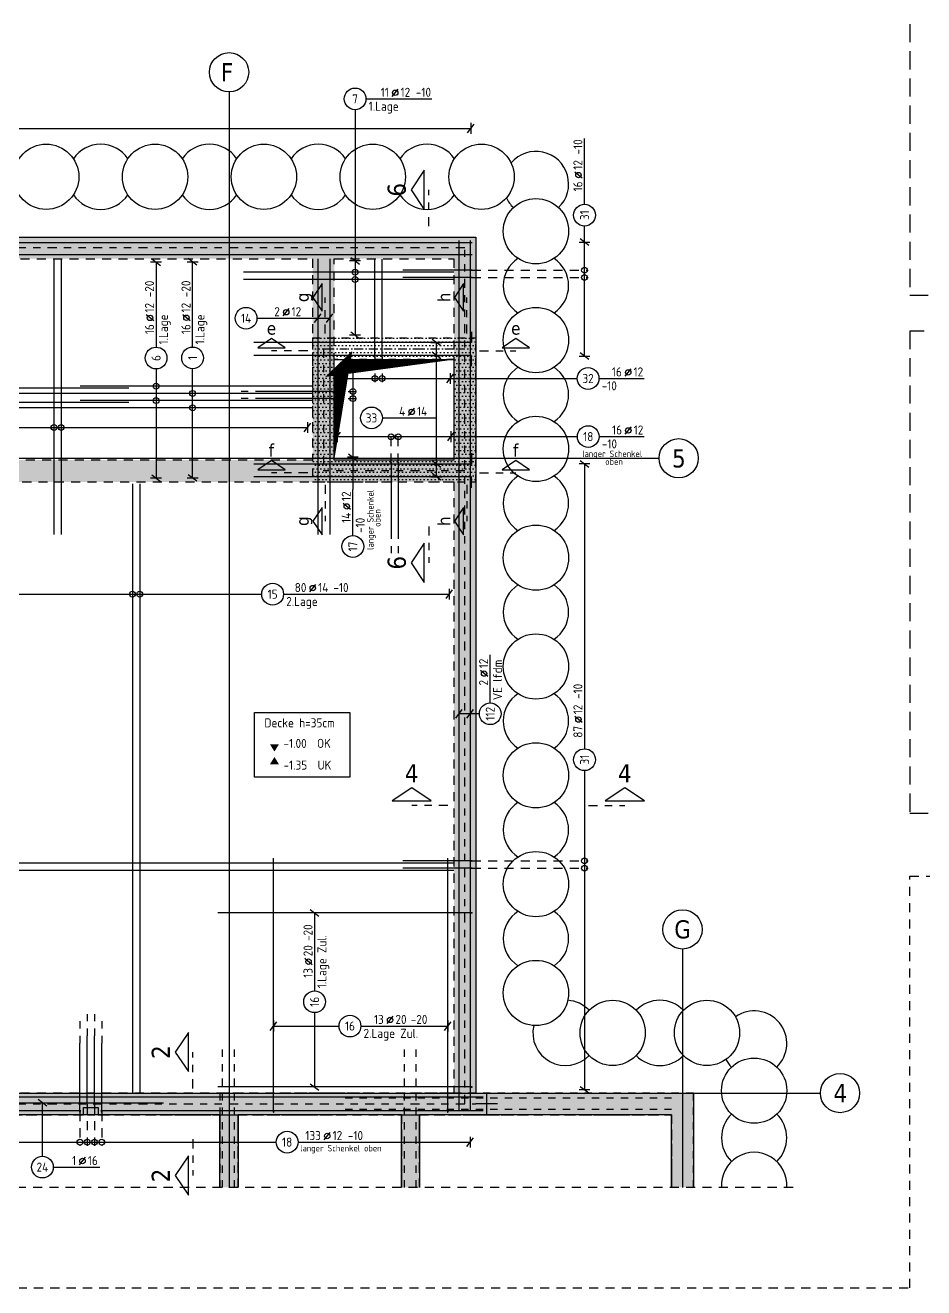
# Model space of a CAD drawing. Extents: x -14 to 117, y -15 to 42.
# Drawn here: x 32.89 to 45.27, y 6.14 to 23.54 of the extents above; entities that cross this region are included whole.
import ezdxf
from ezdxf.enums import TextEntityAlignment as Align

# ---------------------------------------------------------------- set-up
doc = ezdxf.new("R2010")
doc.units = 0
doc.header["$LTSCALE"] = 0.5
for name, pattern in [('AUSGEZOGEN', [1000.01, 1000, 0.01]), ('DASHDOTSMALL', [1.05, 0.5, -0.25, 0.05, -0.25]), ('DIVIDE2', [0.625, 0.25, -0.125, 0, -0.125, 0, -0.125]), ('DOT', [0.175, 0.05, -0.125]), ('HIDDEN', [0.375, 0.25, -0.125]), ('HIDDEN2', [0.187, 0.125, -0.062]), ('PUNKT', [0.175, 0.05, -0.125]), ('STRICHLINIE', [0.75, 0.5, -0.25]), ('STRICHPUNKT2', [0.55, 0.25, -0.125, 0.05, -0.125]), ('VERDECKT', [0.375, 0.25, -0.125])]:
    doc.linetypes.add(name, pattern=pattern)
for name, color, linetype in [('1.UG', 7, 'Continuous'), ('ACHSEN', 7, 'Continuous'), ('AFB', 7, 'Continuous'), ('AFU', 7, 'Continuous'), ('BETON', 7, 'Continuous'), ('Brüstung 1.UG', 7, 'Continuous'), ('DETAIL', 7, 'Continuous'), ('DRUEBER', 7, 'Continuous'), ('grau_dunkel', 7, 'Continuous'), ('grau_mittel', 7, 'Continuous'), ('HILFE', 7, 'Continuous'), ('koten', 7, 'Continuous'), ('OBJEKT', 7, 'Continuous'), ('RND', 7, 'Continuous'), ('SCHNITTE', 7, 'Continuous'), ('SFP_Achsen', 7, 'Continuous'), ('TEXT', 7, 'Continuous'), ('Verbau', 7, 'Continuous'), ('VERDECKT', 7, 'Continuous')]:
    doc.layers.add(name, color=color, linetype=linetype)
doc.styles.add('helv', font='tahoma.ttf')
doc.styles.add('txt', font='isocp.shx')
doc.linetypes.add('AFU_50K', pattern='A,0.15,["/",Standard,S=0.2,R=0,X=-0.01,Y=-0.1],0.07,["/",Standard,S=0.2,R=0,X=-0.01,Y=-0.1],0.15', length=0.37)
doc.linetypes.add('AFU_50M', pattern='A,0.45,["/",Standard,S=0.2,R=0,X=-0.01,Y=-0.1],0.07,["/",Standard,S=0.2,R=0,X=-0.01,Y=-0.1],0.45', length=0.97)
pattern_1 = [(0, (-75.490723, 391.220215), (0.025, 0.05), [0, -0.05])]

# ---------------------------------------------------------------- blocks, each defined once
blk = doc.blocks.new('okrd_o')
at = {"layer": 'koten', "color": 7, "linetype": 'Continuous'}
blk.add_solid([(-0.125, 0.202), (0.125, 0.202), (0, 0)], dxfattribs=at)
at = {"layer": 'koten', "style": 'txt'}
blk.add_attdef('OKRD', (0.25, 0.1), '', height=0.25, dxfattribs=at)
blk = doc.blocks.new('okrd_u')
at = {"layer": 'koten', "color": 7, "linetype": 'Continuous'}
blk.add_solid([(-0.125, -0.202), (0.125, -0.202), (0, 0)], dxfattribs=at)
at = {"layer": 'koten', "style": 'txt'}
blk.add_attdef('OKRD', (0.25, -0.35), '', height=0.25, dxfattribs=at)
blk = doc.blocks.new('SCHN-2')
at = {"layer": 'SCHNITTE', "color": 6, "linetype": 'Continuous'}
blk.add_lwpolyline([(0.378, 0.088), (0, 0.34), (-0.378, 0.088)], close=True, dxfattribs=at)
at = {"layer": 'SCHNITTE', "color": 1, "linetype": 'DASHDOTSMALL', "style": 'helv'}
blk.add_attdef('SCHN-2', text='', height=0.35, dxfattribs=at).set_placement((0, 0.45), align=Align.CENTER)
blk = doc.blocks.new('lei_gre')
at = {"layer": 'RND', "color": 7, "linetype": 'Continuous'}
for p, q in [((-0.09, -0.12), (0.09, 0.12)), ((0, 0.15), (0, -0.15))]:
    blk.add_line(p, q, dxfattribs=at)
blk = doc.blocks.new('RND_LEI')
at = {"layer": 'RND', "color": 7, "linetype": 'Continuous'}
blk.add_line((1.022, 0.066), (1.19, 0.27), dxfattribs=at)
for centre, radius in [((0, 0), 0.3), ((1.106, 0.168), 0.075)]:
    blk.add_circle(centre, radius, dxfattribs=at)
at = {"layer": 'RND', "color": 7, "linetype": 'Continuous', "style": 'txt'}
blk.add_attdef('POSL', text='', height=0.25, dxfattribs=at).set_placement((0, 0), align=Align.MIDDLE)
blk.add_attdef('ANZ', text='', height=0.25, dxfattribs=at).set_placement((0.931, 0.057), align=Align.RIGHT)
for tag, p in [('DUM', (1.253, 0.057)), ('ABSTD', (1.674, 0.057)), ('POSTXT', (0.374, -0.327))]:
    blk.add_attdef(tag, p, '', height=0.25, dxfattribs=at)
blk = doc.blocks.new('SCHN-1')
at = {"layer": 'SCHNITTE', "color": 5, "linetype": 'Continuous'}
blk.add_lwpolyline([(0.54, 0.125), (0, 0.485), (-0.54, 0.125)], close=True, dxfattribs=at)
at = {"layer": 'SCHNITTE', "color": 6, "linetype": 'Continuous', "style": 'helv'}
blk.add_attdef('SCHN-1', text='', height=0.5, dxfattribs=at).set_placement((0, 0.635), align=Align.CENTER)

msp = doc.modelspace()

# ---------------------------------------------------------------- hatches: boundary and pattern name
at = {"layer": '1.UG', "linetype": 'DOT'}
h = msp.add_hatch(dxfattribs=at)
h.set_pattern_fill('DOTS', scale=0.8, double=1)
h.set_pattern_definition(pattern_1)
h.paths.add_polyline_path([(13.3442, 8.8234), (13.0442, 8.8234), (13.0442, 8.5234), (13.3442, 8.5234)])
h.paths.add_polyline_path([(20.5442, 8.5234), (20.8442, 8.5234), (20.8442, 8.8234), (20.5442, 8.8234)])
h.paths.add_polyline_path([(28.3442, 8.8234), (28.0442, 8.8234), (28.0442, 8.5234), (28.3442, 8.5234)])
h.paths.add_polyline_path([(9.3192, 7.5234), (9.5692, 7.5234), (9.5692, 8.8234), (3.1692, 8.8234), (3.1692, 7.5234), (3.3292, 7.5234), (3.3292, 8.5234), (6.8192, 8.5234), (6.8192, 7.5234), (7.0692, 7.5234), (7.0692, 8.5234), (9.3192, 8.5234)])
h.paths.add_polyline_path([(41.7942, 7.5234), (42.0942, 7.5234), (42.0942, 8.8234), (35.5692, 8.8234), (35.5692, 7.5234), (35.8192, 7.5234), (35.8192, 8.5234), (38.0692, 8.5234), (38.0692, 7.5234), (38.3192, 7.5234), (38.3192, 8.5234), (41.7942, 8.5234)])
at = {"layer": 'Brüstung 1.UG', "linetype": 'DOT'}
h = msp.add_hatch(dxfattribs=at)
h.set_pattern_fill('DOTS', color=102, scale=0.8, double=1)
h.set_pattern_definition(pattern_1)
h.paths.add_polyline_path([(13.0442, 8.5234), (13.0442, 8.8234), (9.5692, 8.8234), (9.5692, 8.5234)])
h.paths.add_polyline_path([(20.5442, 8.5234), (20.5442, 8.8234), (13.3442, 8.8234), (13.3442, 8.5234)])
h.paths.add_polyline_path([(28.0442, 8.5234), (28.0442, 8.8234), (20.8442, 8.8234), (20.8442, 8.5234)])
h.paths.add_polyline_path([(35.5692, 8.5234), (35.5692, 8.8234), (28.3442, 8.8234), (28.3442, 8.5234)])
at = {"layer": 'DRUEBER', "linetype": 'DOT'}
h = msp.add_hatch(dxfattribs=at)
h.set_pattern_fill('DOTS', color=102, scale=0.8, double=1)
h.set_pattern_definition([(0, (-75.490723, 448.729915), (0.025, 0.05), [0, -0.05])])
h.paths.add_polyline_path([(37.1442, 19.2334), (37.1442, 18.9334), (38.7942, 18.9334), (38.7942, 19.2334)])
h.paths.add_polyline_path([(37.1442, 18.9334), (37.1442, 19.2334), (36.8442, 19.2334), (36.8442, 17.5734), (37.1442, 17.5734)])
h.paths.add_polyline_path([(39.0942, 17.2484), (39.0942, 17.5734), (38.7942, 17.5734), (38.7942, 17.5484), (37.1442, 17.5484), (37.1442, 17.5734), (36.8442, 17.5734), (36.8442, 17.2484)])
h.paths.add_polyline_path([(38.7942, 17.5734), (39.0942, 17.5734), (39.0942, 19.2334), (38.7942, 19.2334)])
at = {"layer": 'grau_mittel'}
h = msp.add_hatch(color=61, dxfattribs=at)
h.paths.add_polyline_path([(8.6342, 17.5484), (8.6342, 17.2484), (9.2942, 17.2484), (9.2942, 14.0384), (9.5942, 14.0384), (9.5942, 17.2484), (11.8542, 17.2484), (11.8542, 10.1084), (12.1042, 10.1084), (12.1042, 17.2484), (12.3442, 17.2484), (12.3442, 17.5484)], flags=17)
h.paths.add_polyline_path([(7.0692, 15.2334), (7.0692, 15.3284), (6.8192, 15.3284), (6.8192, 15.2334)], flags=17)
h.paths.add_polyline_path([(7.0692, 14.0984), (6.8192, 14.0984), (6.8192, 12.7334), (7.0692, 12.7334)], flags=17)
h.paths.add_polyline_path([(7.0692, 11.0284), (6.8192, 11.0284), (6.8192, 10.6334), (7.0692, 10.6334)], flags=17)
h.paths.add_polyline_path([(7.0692, 9.4234), (7.0692, 9.4984), (6.8192, 9.4984), (6.8192, 9.4234)], flags=17)
h.paths.add_polyline_path([(9.5942, 11.8084), (9.2942, 11.8084), (9.2942, 10.1084), (9.5942, 10.1084)], flags=16)
h.paths.add_polyline_path([(9.2942, 12.2084), (9.5942, 12.2084), (9.5942, 12.9034), (9.2942, 12.9034)], flags=16)
h.paths.add_polyline_path([(19.2642, 12.7234), (19.2642, 12.4234), (20.5242, 12.4234), (20.5242, 12.7234)], flags=17)
h.paths.add_polyline_path([(25.5442, 12.1234), (25.5442, 12.0284), (25.8442, 12.0284), (25.8442, 12.1234)], flags=17)
h.paths.add_polyline_path([(25.8442, 10.8934), (25.5442, 10.8934), (25.5442, 10.5834), (24.9692, 10.5834), (24.9692, 10.2834), (25.8442, 10.2834)], flags=17)
h.paths.add_polyline_path([(28.0692, 10.4084), (28.3192, 10.4084), (28.3192, 14.6234), (30.2692, 14.6234), (30.2692, 14.8734), (28.0692, 14.8734)], flags=17)
h.paths.add_polyline_path([(30.5692, 14.1734), (30.8192, 14.1734), (30.8192, 14.8734), (30.4692, 14.8734), (30.4692, 14.6234), (30.5692, 14.6234)], flags=17)
h.paths.add_polyline_path([(25.8442, 18.9684), (25.5942, 18.9684), (25.5942, 18.1484), (25.8442, 18.1484)], flags=17)
h.paths.add_polyline_path([(28.0692, 19.2734), (28.3192, 19.2734), (28.3192, 19.7234), (28.0692, 19.7234)], flags=17)
h.paths.add_polyline_path([(37.1442, 18.9334), (38.7942, 18.9334), (38.7942, 20.3234), (37.1442, 20.3234)], flags=16)
h.paths.add_polyline_path([(38.7942, 17.5484), (38.7942, 18.9334), (37.1442, 18.9334), (37.1442, 17.5484)], flags=16)
h.paths.add_polyline_path([(25.5442, 7.5234), (25.8442, 7.5234), (25.8442, 10.0834), (25.5442, 10.0834), (25.5442, 8.8234), (23.8092, 8.8234), (23.8092, 10.2834), (23.9592, 10.2834), (23.9592, 10.5834), (23.5092, 10.5834), (23.5092, 8.8234), (16.7942, 8.8234), (16.7942, 9.0684), (16.4942, 9.0684), (16.4942, 8.8234), (12.1042, 8.8234), (12.1042, 8.9734), (11.8542, 8.9734), (11.8542, 8.8234), (9.5942, 8.8234), (9.5942, 8.9734), (9.2942, 8.9734), (9.2942, 7.5234), (9.5942, 7.5234), (9.5942, 8.5234), (20.5692, 8.5234), (20.5692, 7.5234), (20.8192, 7.5234), (20.8192, 8.5234), (25.5442, 8.5234)], flags=17)
h.paths.add_polyline_path([(41.7942, 7.5234), (42.0942, 7.5234), (42.0942, 8.8234), (39.0942, 8.8234), (39.0942, 20.6234), (20.9142, 20.6234), (20.9142, 17.5484), (14.3742, 17.5484), (14.3742, 19.2084), (6.3042, 19.2084), (6.3042, 16.6084), (3.0942, 16.6084), (3.0942, 7.5234), (3.3942, 7.5234), (3.3942, 8.5234), (6.8192, 8.5234), (6.8192, 7.5234), (7.0692, 7.5234), (7.0692, 8.8234), (3.3942, 8.8234), (3.3942, 16.3084), (6.8192, 16.3084), (6.8192, 15.9984), (7.0692, 15.9984), (7.0692, 17.2484), (7.7342, 17.2484), (7.7342, 17.5484), (6.6042, 17.5484), (6.6042, 18.9084), (14.0742, 18.9084), (14.0742, 17.5484), (13.7442, 17.5484), (13.7442, 17.2484), (16.4942, 17.2484), (16.4942, 11.0784), (16.7942, 11.0784), (16.7942, 12.4234), (17.2542, 12.4234), (17.2542, 12.7234), (16.7442, 12.7234), (16.7442, 17.2484), (23.0442, 17.2484), (23.0442, 12.7234), (22.5342, 12.7234), (22.5342, 12.4234), (23.4892, 12.4234), (23.4892, 12.7234), (23.2942, 12.7234), (23.2942, 17.2484), (25.5942, 17.2484), (25.5942, 12.7234), (24.4992, 12.7234), (24.4992, 12.4234), (25.5442, 12.4234), (25.5442, 12.3234), (25.8442, 12.3234), (25.8442, 17.5484), (21.2142, 17.5484), (21.2142, 20.3234), (25.5942, 20.3234), (25.5942, 20.1034), (25.8442, 20.1034), (25.8442, 20.3234), (36.8442, 20.3234), (36.8442, 17.5484), (28.3192, 17.5484), (28.3192, 18.1384), (28.0692, 18.1384), (28.0692, 17.2484), (30.5692, 17.2484), (30.5692, 17.0634), (30.8192, 17.0634), (30.8192, 17.2484), (38.7942, 17.2484), (38.7942, 8.8234), (30.8192, 8.8234), (30.8192, 13.9734), (30.5692, 13.9734), (30.5692, 8.8234), (28.3192, 8.8234), (28.3192, 9.2734), (28.0692, 9.2734), (28.0692, 7.5234), (28.3192, 7.5234), (28.3192, 8.5234), (29.9992, 8.5234), (29.9992, 8.6234), (30.1992, 8.6234), (30.1992, 8.5234), (33.6892, 8.5234), (33.6892, 8.6234), (33.8892, 8.6234), (33.8892, 8.5234), (35.5692, 8.5234), (35.5692, 7.5234), (35.8192, 7.5234), (35.8192, 8.5234), (38.0692, 8.5234), (38.0692, 7.5234), (38.3192, 7.5234), (38.3192, 8.5234), (41.7942, 8.5234)])

# ---------------------------------------------------------------- linework, layer by layer
at = {"layer": '1.UG', "color": 7, "linetype": 'PUNKT', "lineweight": -2}
for points in [[(42.0942, 7.5234), (42.0942, 8.8234), (35.5692, 8.8234), (35.5692, 7.5234)], [(35.8192, 7.5234), (35.8192, 8.5234), (38.0692, 8.5234), (38.0692, 7.5234)], [(38.3192, 7.5234), (38.3192, 8.5234), (41.7942, 8.5234), (41.7942, 7.5234)]]:
    msp.add_lwpolyline(points, dxfattribs=at)
at = {"layer": 'ACHSEN', "color": 140, "linetype": 'AUSGEZOGEN'}
for p, q in [((35.6942, 22.6235), (35.6942, 7.5234)), ((1.3942, 17.5734), (41.6205, 17.5734)), ((41.9442, 10.8095), (41.9442, 7.5234)), ((1.3942, 8.8234), (43.8442, 8.8234))]:
    msp.add_line(p, q, dxfattribs=at)
at = {"layer": 'AFB', "color": 1, "linetype": 'DIVIDE2'}
for p, q in [((38.9442, 20.4734), (21.0642, 20.4734)), ((38.9442, 8.6734), (38.9442, 20.4734)), ((36.9942, 19.0834), (38.9442, 19.0834)), ((36.9942, 19.0834), (36.9942, 17.3984)), ((38.9442, 17.3984), (36.9942, 17.3984)), ((25.6942, 8.6734), (39.0942, 8.6734))]:
    msp.add_line(p, q, dxfattribs=at)
at = {"layer": 'AFB', "color": 1, "linetype": 'AUSGEZOGEN'}
msp.add_line((39.3942, 8.6734), (39.0942, 8.6734), dxfattribs=at)
at = {"layer": 'AFU', "color": 8, "linetype": 'AFU_50M'}
msp.add_line((39.2442, 8.8234), (39.2442, 8.5234), dxfattribs=at)
at = {"layer": 'AFU', "color": 8, "linetype": 'AFU_50K'}
for p, q in [((35.5692, 8.5234), (35.8192, 8.5234)), ((38.0692, 8.5234), (38.3192, 8.5234))]:
    msp.add_line(p, q, dxfattribs=at)
at = {"layer": 'BETON', "color": 6, "linetype": 'AUSGEZOGEN'}
for p, q in [((20.9142, 20.6234), (39.0942, 20.6234)), ((39.0942, 20.6234), (39.0942, 8.8234)), ((39.0942, 8.8234), (42.0942, 8.8234)), ((42.0942, 8.8234), (42.0942, 7.5234)), ((33.6892, 8.5234), (33.6892, 8.6234)), ((33.6892, 8.6234), (33.8892, 8.6234)), ((33.8892, 8.6234), (33.8892, 8.5234)), ((33.6892, 8.5234), (30.1992, 8.5234)), ((35.5692, 8.5234), (33.8892, 8.5234)), ((35.5692, 7.5234), (35.5692, 8.5234)), ((38.0692, 8.5234), (35.8192, 8.5234)), ((35.8192, 8.5234), (35.8192, 7.5234)), ((38.0692, 7.5234), (38.0692, 8.5234)), ((41.7942, 8.5234), (38.3192, 8.5234)), ((38.3192, 8.5234), (38.3192, 7.5234)), ((41.7942, 7.5234), (41.7942, 8.5234))]:
    msp.add_line(p, q, dxfattribs=at)
msp.add_lwpolyline([(37.1442, 18.9334), (38.7942, 18.9334), (38.7942, 17.5484), (37.1442, 17.5484)], close=True, dxfattribs=at)
at = {"layer": 'Brüstung 1.UG', "color": 102, "linetype": 'DOT'}
for p, q in [((28.3442, 8.8234), (35.5692, 8.8234)), ((28.3442, 8.5234), (35.5692, 8.5234))]:
    msp.add_line(p, q, dxfattribs=at)
at = {"layer": 'DETAIL', "color": 102, "linetype": 'STRICHLINIE'}
for points in [[(45.0775, 28.4339), (45.0775, 19.8216), (50.9194, 19.8216), (50.9194, 28.4339)], [(45.0775, 19.3269), (45.0775, 12.6824), (50.1514, 12.6824), (50.1514, 19.3269)]]:
    msp.add_lwpolyline(points, close=True, dxfattribs=at)
at = {"layer": 'DRUEBER', "color": 102, "linetype": 'PUNKT'}
for p, q in [((36.8442, 19.2334), (39.0942, 19.2334)), ((36.8442, 19.2334), (36.8442, 17.2484)), ((39.0942, 17.2484), (39.0942, 19.2334)), ((37.1442, 17.5484), (37.1442, 18.9334)), ((38.7942, 18.9334), (38.7942, 17.5484)), ((38.7942, 17.5484), (37.1442, 17.5484)), ((36.8442, 17.2484), (39.0942, 17.2484))]:
    msp.add_line(p, q, dxfattribs=at)
at = {"layer": 'DRUEBER', "color": 102, "linetype": 'DOT'}
msp.add_line((38.7942, 18.9334), (37.1442, 18.9334), dxfattribs=at)
at = {"layer": 'grau_dunkel', "color": 21}
msp.add_lwpolyline([(37.1442, 17.5484, 0, 0.2259, 0), (37.2568, 18.9242, 0, 0, 0), (37.1516, 18.8232, 0.2208, 0, 0), (38.7942, 18.9334, 0, 0, 0)], format="xyseb", dxfattribs=at)
at = {"layer": 'HILFE', "color": 102, "linetype": 'HIDDEN'}
for p, q in [((45.0775, 6.1405), (45.0775, 11.8148)), ((45.0775, 11.8148), (67.9925, 11.8148)), ((43.4673, 7.5234), (2.2442, 7.5234)), ((28.9556, 6.1405), (45.0775, 6.1405))]:
    msp.add_line(p, q, dxfattribs=at)
at = {"layer": 'OBJEKT', "color": 7, "linetype": 'HIDDEN2'}
msp.add_line((25.5442, 8.8234), (39.0942, 8.8234), dxfattribs=at)
at = {"layer": 'OBJEKT', "color": 7, "linetype": 'AUSGEZOGEN'}
msp.add_line((33.8892, 8.5234), (33.6892, 8.5234), dxfattribs=at)
at = {"layer": 'OBJEKT', "color": 1, "linetype": 'AUSGEZOGEN'}
msp.add_lwpolyline([(36.0456, 14.0675), (37.3574, 14.0675), (37.3574, 13.1784), (36.0456, 13.1784)], close=True, dxfattribs=at)
at = {"layer": 'RND', "color": 7, "linetype": 'AUSGEZOGEN'}
for p, q in [((37.5813, 22.5269), (38.4876, 22.5269)), ((37.4313, 22.3769), (37.4313, 20.2952)), ((30.2384, 22.1199), (39.0276, 22.1199)), ((40.5934, 21.0742), (40.5934, 21.9804)), ((40.5934, 20.5511), (40.5934, 20.7742)), ((40.5934, 18.9797), (40.5934, 20.5511)), ((34.6887, 20.2766), (34.6887, 19.1056)), ((35.1915, 19.1066), (35.1915, 20.2811)), ((37.4313, 20.2952), (37.4313, 19.2696)), ((36.0784, 19.503), (36.7184, 19.503)), ((34.6887, 18.8056), (34.6887, 17.2994)), ((35.1915, 17.3025), (35.1915, 18.8066)), ((37.4006, 18.8968), (37.4006, 17.5896)), ((37.1872, 18.6732), (38.7404, 18.6732)), ((38.7404, 18.6732), (40.4921, 18.6732)), ((40.7921, 18.6732), (41.4136, 18.6732)), ((37.8072, 18.1295), (38.4472, 18.1295)), ((31.8628, 17.9979), (36.774, 17.9979)), ((37.1829, 17.8726), (38.7528, 17.8726)), ((38.7528, 17.8726), (40.4945, 17.8726)), ((40.7945, 17.8726), (41.416, 17.8726)), ((37.4006, 17.5896), (37.4006, 17.1431)), ((40.5934, 17.4964), (40.5934, 13.5691)), ((37.4006, 16.5073), (37.4006, 17.1431)), ((30.8587, 15.7005), (36.1451, 15.7005)), ((36.4451, 15.7005), (38.7294, 15.7005)), ((39.2935, 14.2027), (39.2935, 14.8627)), ((40.5934, 13.2691), (40.5934, 8.8702)), ((36.8733, 11.3077), (36.8733, 10.2323)), ((36.8733, 9.9323), (36.8733, 8.9077)), ((36.308, 9.7478), (37.2108, 9.7478)), ((37.5108, 9.7478), (38.708, 9.7478)), ((25.8978, 8.1475), (36.3446, 8.1475)), ((36.6446, 8.1475), (39.0163, 8.1475)), ((33.2714, 7.8033), (33.9114, 7.8033))]:
    msp.add_line(p, q, dxfattribs=at)
at = {"layer": 'RND', "color": 102, "linetype": 'VERDECKT'}
for p, q in [((39.0392, 20.1656), (40.6434, 20.1656)), ((39.0392, 20.0656), (40.6434, 20.0656)), ((37.7035, 18.9684), (37.7035, 18.6232)), ((37.8035, 18.9684), (37.8035, 18.6232)), ((37.1092, 18.4955), (37.4506, 18.4955)), ((37.1092, 18.3955), (37.4506, 18.3955)), ((37.9269, 17.5134), (37.9269, 17.9191)), ((38.0269, 17.5134), (38.0269, 17.9191)), ((39.0392, 12.0234), (40.6434, 12.0234)), ((39.0392, 11.9234), (40.6434, 11.9234)), ((33.6392, 8.5634), (33.6392, 8.0975)), ((33.7392, 8.6634), (33.7392, 8.0975)), ((33.8392, 8.6634), (33.8392, 8.0975)), ((33.9392, 8.5634), (33.9392, 8.0975))]:
    msp.add_line(p, q, dxfattribs=at)
at = {"layer": 'RND', "color": 102, "linetype": 'AUSGEZOGEN'}
for p, q in [((36.7184, 19.503), (37.0815, 19.503)), ((38.5513, 17.3166), (38.5513, 19.1679)), ((38.4472, 18.1295), (38.5513, 18.1295)), ((39.1435, 14.0527), (38.8624, 14.0527)), ((33.1214, 7.9533), (33.1214, 8.6903))]:
    msp.add_line(p, q, dxfattribs=at)
at = {"layer": 'RND', "color": 1, "linetype": 'AUSGEZOGEN'}
for points in [[(20.9642, 20.5489), (39.0442, 20.5489)], [(38.8624, 20.5734), (38.8624, 8.5734)], [(39.0171, 20.5734), (39.0171, 8.5734)], [(20.9642, 20.3808), (39.0442, 20.3808)], [(33.2805, 20.3234), (33.2805, 16.5234)], [(33.3805, 20.3234), (33.3805, 16.5234)], [(36.9165, 20.3234), (36.9165, 16.5234)], [(37.0815, 20.3234), (37.0815, 16.5234)], [(37.7035, 18.9684), (37.7035, 20.3184)], [(37.8035, 18.9684), (37.8035, 20.3184)], [(38.7942, 20.1383), (35.8942, 20.1383)], [(38.7942, 20.0383), (35.8942, 20.0383)], [(39.0392, 20.1656), (38.0892, 20.1656)], [(39.0392, 20.0656), (38.0892, 20.0656)], [(39.0336, 19.3179), (39.0336, 19.1679), (36.0336, 19.1679)], [(39.0336, 18.8413), (39.0336, 18.9913), (36.0336, 18.9913)], [(34.3142, 18.5409), (21.2142, 18.5409)], [(36.8442, 18.4682), (23.7442, 18.4682)], [(36.8442, 18.5682), (33.6442, 18.5682)], [(37.1092, 18.4955), (36.1592, 18.4955)], [(34.3142, 18.3409), (21.2142, 18.3409)], [(36.8442, 18.3682), (33.6442, 18.3682)], [(37.1092, 18.3955), (36.1592, 18.3955)], [(36.8442, 18.2682), (23.7442, 18.2682)], [(39.0336, 17.6431), (39.0336, 17.4931), (36.0336, 17.4931)], [(37.9269, 17.5134), (37.9269, 16.5634)], [(38.0269, 17.5134), (38.0269, 16.5634)], [(39.0336, 17.1666), (39.0336, 17.3166), (36.0336, 17.3166)], [(34.3624, 17.2234), (34.3624, 8.8234)], [(34.4624, 17.2234), (34.4624, 8.8234)], [(36.308, 8.5634), (36.308, 12.0634)], [(39.0392, 12.0234), (38.0892, 12.0234)], [(38.708, 8.5634), (38.708, 12.0634)], [(30.8442, 11.9961), (38.7942, 11.9961)], [(30.8442, 11.8961), (38.7942, 11.8961)], [(39.0392, 11.9234), (38.0892, 11.9234)], [(39.0392, 11.3077), (35.5392, 11.3077)], [(33.7392, 8.6634), (33.7392, 9.6134)], [(33.8392, 8.6634), (33.8392, 9.6134)], [(33.6392, 8.5634), (33.6392, 9.5134)], [(33.9392, 8.5634), (33.9392, 9.5134)], [(39.0392, 8.9077), (35.5392, 8.9077)], [(28.3442, 8.7724), (39.1942, 8.7724)], [(30.2392, 8.5816), (33.6492, 8.5816)], [(32.7892, 8.6903), (34.7892, 8.6903)], [(33.9292, 8.5816), (39.1942, 8.5816)]]:
    msp.add_lwpolyline(points, dxfattribs=at)
at = {"layer": 'RND', "color": 7, "linetype": 'AUSGEZOGEN', "const_width": 0.0125}
for points in [[(39.0455, 20.1656, 1), (39.033, 20.1656, 1)], [(39.0455, 20.0656, 1), (39.033, 20.0656, 1)], [(37.7035, 18.9746, 1), (37.7035, 18.9621, 1)], [(37.8035, 18.9746, 1), (37.8035, 18.9621, 1)], [(37.1155, 18.4955, -1), (37.103, 18.4955, -1)], [(37.1155, 18.3955, -1), (37.103, 18.3955, -1)], [(37.9269, 17.5196, -1), (37.9269, 17.5071, -1)], [(38.0269, 17.5196, -1), (38.0269, 17.5071, -1)], [(39.0455, 12.0234, 1), (39.033, 12.0234, 1)], [(39.0455, 11.9234, 1), (39.033, 11.9234, 1)], [(39.033, 11.3077, 1), (39.0455, 11.3077, 1)], [(39.033, 8.9077, 1), (39.0455, 8.9077, 1)], [(33.633, 8.5634, 1), (33.6455, 8.5634, 1)], [(33.733, 8.6634, 1), (33.7455, 8.6634, 1)], [(33.833, 8.6634, 1), (33.8455, 8.6634, 1)], [(33.933, 8.5634, 1), (33.9455, 8.5634, 1)], [(36.308, 8.5696, 1), (36.308, 8.5571, 1)], [(38.708, 8.5696, 1), (38.708, 8.5571, 1)]]:
    msp.add_lwpolyline(points, format="xyb", close=True, dxfattribs=at)
at = {"layer": 'RND', "color": 1, "linetype": 'DOT'}
for points in [[(36.1592, 18.4955), (35.8592, 18.4955)], [(36.1592, 18.3955), (35.8592, 18.3955)], [(37.9269, 16.5634), (37.9269, 16.2634)], [(38.0269, 16.5634), (38.0269, 16.2634)], [(33.6392, 9.8134), (33.6392, 9.5134)], [(33.7392, 9.9134), (33.7392, 9.6134)], [(33.8392, 9.9134), (33.8392, 9.6134)], [(33.9392, 9.8134), (33.9392, 9.5134)]]:
    msp.add_lwpolyline(points, dxfattribs=at)
at = {"layer": 'RND', "color": 1, "linetype": 'HIDDEN2'}
for points in [[(35.6017, 7.5234), (35.6017, 9.4234)], [(35.7681, 7.5234), (35.7681, 9.4234)], [(38.1111, 7.5234), (38.1111, 9.4234)], [(38.2714, 7.5234), (38.2714, 9.4234)], [(41.7942, 8.7549), (37.2942, 8.7549)], [(41.7942, 8.5995), (37.2942, 8.5995)]]:
    msp.add_lwpolyline(points, dxfattribs=at)
at = {"layer": 'RND', "color": 7, "linetype": 'AUSGEZOGEN'}
for centre in [(40.5934, 20.1656), (37.4313, 20.1383), (37.4313, 20.0383), (40.5934, 20.0656), (37.7035, 18.6732), (37.8035, 18.6732), (34.6887, 18.5682), (35.1915, 18.4682), (37.4006, 18.4955), (34.6887, 18.3682), (35.1915, 18.2682), (37.4006, 18.3955), (33.2805, 17.9979), (33.3805, 17.9979), (37.9269, 17.8691), (38.0269, 17.8691), (34.3624, 15.7005), (34.4624, 15.7005), (40.5934, 12.0234), (40.5934, 11.9234), (33.6392, 8.1475), (33.7392, 8.1475), (33.8392, 8.1475), (33.9392, 8.1475)]:
    msp.add_circle(centre, 0.04, dxfattribs=at)
at = {"layer": 'SCHNITTE', "color": 5, "linetype": 'STRICHPUNKT2'}
for p, q in [((38.4475, 20.7741), (38.4475, 21.2741)), ((38.4475, 16.6333), (38.4475, 16.1333)), ((38.7116, 12.7897), (38.2116, 12.7897)), ((40.6487, 12.7897), (41.1487, 12.7897)), ((35.1961, 8.8889), (35.1961, 9.3889)), ((35.1961, 8.1871), (35.1961, 7.6871))]:
    msp.add_line(p, q, dxfattribs=at)
at = {"layer": 'SCHNITTE', "color": 6, "linetype": 'STRICHPUNKT2'}
for p, q in [((37.0192, 19.2917), (37.0192, 19.7917)), ((38.9698, 19.2917), (38.9698, 19.7917)), ((36.7782, 19.0525), (36.2782, 19.0525)), ((39.1454, 19.0525), (39.6454, 19.0525)), ((36.7782, 17.3724), (36.2782, 17.3724)), ((39.1454, 17.3724), (39.6454, 17.3724)), ((37.0192, 17.2062), (37.0192, 16.7062)), ((38.9698, 17.2062), (38.9698, 16.7062))]:
    msp.add_line(p, q, dxfattribs=at)
at = {"layer": 'SFP_Achsen', "color": 7, "linetype": 'AUSGEZOGEN'}
for centre in [(35.6942, 22.894), (41.891, 17.5734), (41.9442, 11.08), (44.1147, 8.8234)]:
    msp.add_circle(centre, 0.2705, dxfattribs=at)
at = {"layer": 'Verbau', "color": 171}
for centre in [(33.1742, 21.4534), (34.6742, 21.4534), (36.1742, 21.4534), (37.6742, 21.4534), (39.1742, 21.4534), (39.9242, 20.7034), (39.9242, 19.2034), (39.9242, 17.7034), (39.9242, 16.2034), (39.9242, 14.7034), (39.9242, 13.2034), (39.9242, 11.7034), (39.9242, 10.2034), (40.9811, 9.6534), (42.2811, 9.6534), (42.9311, 8.8571)]:
    msp.add_circle(centre, 0.45, dxfattribs=at)
for centre, start, end in [((33.9242, 21.4534), 33.55731, 146.44269), ((35.4242, 21.4534), 33.55731, 146.44269), ((36.9242, 21.4534), 33.55731, 146.44269), ((38.4242, 21.4534), 33.55731, 146.44269), ((39.9242, 21.3534), 313.76174, 139.62033), ((33.9242, 21.4534), 213.55731, 326.44269), ((35.4242, 21.4534), 213.55731, 326.44269), ((36.9242, 21.4534), 213.55731, 326.44269), ((38.4242, 21.4534), 213.55731, 326.44269), ((39.9242, 21.3534), 205.19039, 226.23826), ((39.9242, 19.9534), 123.55731, 236.44269), ((39.9242, 19.9534), 303.55731, 56.44269), ((39.9242, 18.4534), 123.55731, 236.44269), ((39.9242, 18.4534), 303.55731, 56.44269), ((39.9242, 16.9534), 123.55731, 236.44269), ((39.9242, 16.9534), 303.55731, 56.44269), ((39.9242, 15.4534), 123.55731, 236.44269), ((39.9242, 15.4534), 303.55731, 56.44269), ((39.9242, 13.9534), 123.55731, 236.44269), ((39.9242, 13.9534), 303.55731, 56.44269), ((39.9242, 12.4534), 123.55731, 236.44269), ((39.9242, 12.4534), 303.55731, 56.44269), ((39.9242, 10.9534), 123.55731, 236.44269), ((39.9242, 10.9534), 303.55731, 56.44269), ((40.3311, 9.6534), 43.76174, 85.97846), ((41.6311, 9.6534), 43.76174, 136.23826), ((42.9311, 9.5071), 313.76174, 125.07145), ((40.3311, 9.6534), 167.01568, 316.23826), ((41.6311, 9.6534), 223.76174, 316.23826), ((42.9311, 9.5071), 209.55914, 226.23826), ((42.9311, 8.2071), 133.76174, 226.23826), ((42.9311, 8.2071), 313.76174, 46.23826), ((42.9311, 7.5571), 355.70535, 184.29465)]:
    msp.add_arc(centre, 0.45, start, end, dxfattribs=at)
at = {"layer": 'VERDECKT', "color": 7, "linetype": 'VERDECKT', "lineweight": -2}
for p, q in [((20.9142, 20.6234), (39.0942, 20.6234)), ((39.0942, 20.6234), (39.0942, 8.8234)), ((25.8442, 20.3234), (36.8442, 20.3234)), ((36.8442, 20.3234), (36.8442, 17.5484)), ((37.1442, 20.3234), (38.7942, 20.3234)), ((37.1442, 17.5484), (37.1442, 20.3234)), ((38.7942, 20.3234), (38.7942, 17.5484)), ((36.8442, 17.5484), (28.3192, 17.5484)), ((38.7942, 17.5484), (37.1442, 17.5484)), ((30.8192, 17.2484), (38.7942, 17.2484)), ((38.7942, 17.2484), (38.7942, 8.8234)), ((38.7942, 8.8234), (30.8192, 8.8234)), ((39.0942, 8.8234), (42.0942, 8.8234)), ((42.0942, 8.8234), (42.0942, 7.5234)), ((30.1992, 8.5234), (33.6892, 8.5234)), ((33.8892, 8.5234), (35.5692, 8.5234)), ((35.5692, 8.5234), (35.5692, 7.5234)), ((35.8192, 7.5234), (35.8192, 8.5234)), ((35.8192, 8.5234), (38.0692, 8.5234)), ((38.0692, 8.5234), (38.0692, 7.5234)), ((38.3192, 7.5234), (38.3192, 8.5234)), ((38.3192, 8.5234), (41.7942, 8.5234)), ((41.7942, 8.5234), (41.7942, 7.5234))]:
    msp.add_line(p, q, dxfattribs=at)
at = {"layer": 'VERDECKT', "color": 7, "linetype": 'HIDDEN'}
for p, q in [((33.6892, 8.5234), (33.6892, 8.6234)), ((33.6892, 8.6234), (33.8892, 8.6234)), ((33.8892, 8.6234), (33.8892, 8.5234))]:
    msp.add_line(p, q, dxfattribs=at)

# ---------------------------------------------------------------- block references
at = {"layer": 'koten', "color": 6, "linetype": 'AUSGEZOGEN', "xscale": 0.5, "yscale": 0.5, "zscale": 0.5}
for name, p, values in [('okrd_o', (36.3198, 13.5314), {'OKRD': '-1.00  OK'}), ('okrd_u', (36.3198, 13.4564), {'OKRD': '-1.35  UK'})]:
    msp.add_blockref(name, p, dxfattribs=at).add_auto_attribs(values)
at = {"layer": 'RND', "color": 7, "linetype": 'AUSGEZOGEN', "xscale": 0.5, "yscale": 0.5, "zscale": 0.5}
for p, values in [((37.4313, 22.5269), {'POSL': '7', 'DUM': '12', 'ANZ': '11', 'ABSTD': '-10', 'POSTXT': '1.Lage'}), ((35.9284, 19.503), {'POSL': '14', 'DUM': '12', 'ANZ': '2'}), ((40.6421, 18.6732), {'POSL': '32', 'DUM': '12', 'ANZ': '16', 'POSTXT': '-10'}), ((37.6572, 18.1295), {'POSL': '33', 'DUM': '14', 'ANZ': '4'}), ((40.6445, 17.8726), {'POSL': '18', 'DUM': '12', 'ANZ': '16', 'POSTXT': '-10'}), ((36.2951, 15.7005), {'POSL': '15', 'DUM': '14', 'ANZ': '80', 'ABSTD': '-10', 'POSTXT': '2.Lage'}), ((37.3608, 9.7478), {'POSL': '16', 'DUM': '20', 'ANZ': '13', 'ABSTD': '-20', 'POSTXT': '2.Lage Zul.'}), ((36.4946, 8.1475), {'POSL': '18', 'DUM': '12', 'ANZ': '133', 'ABSTD': '-10'}), ((33.1214, 7.8033), {'POSL': '24', 'DUM': '16', 'ANZ': '1'})]:
    msp.add_blockref('RND_LEI', p, dxfattribs=at).add_auto_attribs(values)
for p in [(39.0276, 22.1199), (36.9165, 19.503), (37.0815, 19.503), (37.1872, 18.6732), (38.7404, 18.6732), (36.774, 17.9979), (37.1829, 17.8726), (38.7528, 17.8726), (38.7294, 15.7005), (38.8624, 14.0527), (39.0171, 14.0527), (36.308, 9.7478), (38.708, 9.7478), (39.0163, 8.1475)]:
    msp.add_blockref('lei_gre', p, dxfattribs=at)
at = {"layer": 'RND', "color": 7, "linetype": 'AUSGEZOGEN', "xscale": 0.5, "yscale": 0.5, "zscale": 0.5, "rotation": 90}
for p, values in [((40.5934, 20.9242), {'POSL': '31', 'DUM': '12', 'ANZ': '16', 'ABSTD': '-10'}), ((34.6887, 18.9556), {'POSL': '6', 'DUM': '12', 'ANZ': '16', 'ABSTD': '-20', 'POSTXT': '1.Lage'}), ((35.1915, 18.9566), {'POSL': '1', 'DUM': '12', 'ANZ': '16', 'ABSTD': '-20', 'POSTXT': '1.Lage'}), ((37.4006, 16.3573), {'POSL': '17', 'DUM': '12', 'ANZ': '14', 'POSTXT': '-10'}), ((39.2935, 14.0527), {'POSL': '112', 'DUM': '12', 'ANZ': '2', 'POSTXT': 'VE lfdm'}), ((40.5934, 13.4191), {'POSL': '31', 'DUM': '12', 'ANZ': '87', 'ABSTD': '-10'}), ((36.8733, 10.0823), {'POSL': '16', 'DUM': '20', 'ANZ': '13', 'ABSTD': '-20', 'POSTXT': '1.Lage Zul.'})]:
    msp.add_blockref('RND_LEI', p, dxfattribs=at).add_auto_attribs(values)
at = {"layer": 'RND', "color": 7, "linetype": 'AUSGEZOGEN', "xscale": 0.5, "yscale": 0.5, "zscale": 0.5}
for p, rotation in [((40.5934, 20.5511), 90), ((34.6887, 20.2766), 270), ((35.1915, 20.2811), 90), ((37.4313, 20.2952), 270), ((37.4313, 19.2696), 270), ((38.5513, 19.1679), 90), ((38.5513, 18.9913), 90), ((40.5934, 18.9797), 90), ((37.4006, 18.8968), 270), ((37.4006, 17.5896), 270), ((38.5513, 17.4931), 90), ((40.5934, 17.4964), 270), ((34.6887, 17.2994), 270), ((35.1915, 17.3025), 90), ((38.5513, 17.3166), 90), ((36.8733, 11.3077), 270), ((36.8733, 8.9077), 270), ((40.5934, 8.8702), 270), ((33.1214, 8.6903), 90)]:
    msp.add_blockref('lei_gre', p, dxfattribs=dict(at, rotation=rotation))
at = {"layer": 'SCHNITTE', "color": 5, "linetype": 'STRICHPUNKT2', "xscale": 0.5, "yscale": 0.5, "zscale": 0.5, "rotation": 90}
for p, values in [((38.4475, 21.2741), {'SCHN-1': '6'}), ((38.4475, 16.1333), {'SCHN-1': '6'}), ((35.1961, 9.3889), {'SCHN-1': '2'}), ((35.1961, 7.6871), {'SCHN-1': '2'})]:
    msp.add_blockref('SCHN-1', p, dxfattribs=at).add_auto_attribs(values)
at = {"layer": 'SCHNITTE', "color": 6, "linetype": 'STRICHPUNKT2', "xscale": 0.5, "yscale": 0.5, "zscale": 0.5, "rotation": 90}
for p, values in [((37.0192, 19.7917), {'SCHN-2': 'g'}), ((38.9698, 19.7917), {'SCHN-2': 'h'}), ((37.0192, 16.7062), {'SCHN-2': 'g'}), ((38.9698, 16.7062), {'SCHN-2': 'h'})]:
    msp.add_blockref('SCHN-2', p, dxfattribs=at).add_auto_attribs(values)
at = {"layer": 'SCHNITTE', "color": 6, "linetype": 'STRICHPUNKT2', "xscale": 0.5, "yscale": 0.5, "zscale": 0.5}
for p, values in [((36.2782, 19.0525), {'SCHN-2': 'e'}), ((39.6454, 19.0525), {'SCHN-2': 'e'}), ((36.2782, 17.3724), {'SCHN-2': 'f'}), ((39.6454, 17.3724), {'SCHN-2': 'f'})]:
    msp.add_blockref('SCHN-2', p, dxfattribs=at).add_auto_attribs(values)
at = {"layer": 'SCHNITTE', "color": 5, "linetype": 'STRICHPUNKT2', "xscale": 0.5, "yscale": 0.5, "zscale": 0.5}
for p in [(38.2116, 12.7897), (41.1487, 12.7897)]:
    msp.add_blockref('SCHN-1', p, dxfattribs=at).add_auto_attribs({'SCHN-1': '4'})

# ---------------------------------------------------------------- texts
at = {"layer": 'SFP_Achsen', "color": 6, "linetype": 'AUSGEZOGEN', "style": 'helv'}
for s, p in [('F', (35.5802, 22.7696)), ('5', (41.8004, 17.4472)), ('G', (41.8302, 10.9556)), ('4', (44.0241, 8.6972))]:
    msp.add_text(s, height=0.25, dxfattribs=at).set_placement(p)
at = {"layer": 'TEXT', "color": 102, "linetype": 'AUSGEZOGEN', "style": 'txt'}
for s, p in [('langer Schenkel', (40.5619, 17.5904)), ('oben', (40.8787, 17.4823)), ('langer Schenkel oben', (36.6746, 8.0192))]:
    msp.add_text(s, height=0.09, dxfattribs=at).set_placement(p)
for s, p in [('langer Schenkel', (37.6865, 16.3118)), ('oben', (37.7823, 16.6286))]:
    msp.add_text(s, height=0.09, rotation=90, dxfattribs=at).set_placement(p)
at = {"layer": 'TEXT', "color": 1, "linetype": 'AUSGEZOGEN', "style": 'txt'}
msp.add_text('Decke h=35cm', height=0.125, dxfattribs=at).set_placement((36.1817, 13.8644))

doc.saveas('drawing.dxf')
